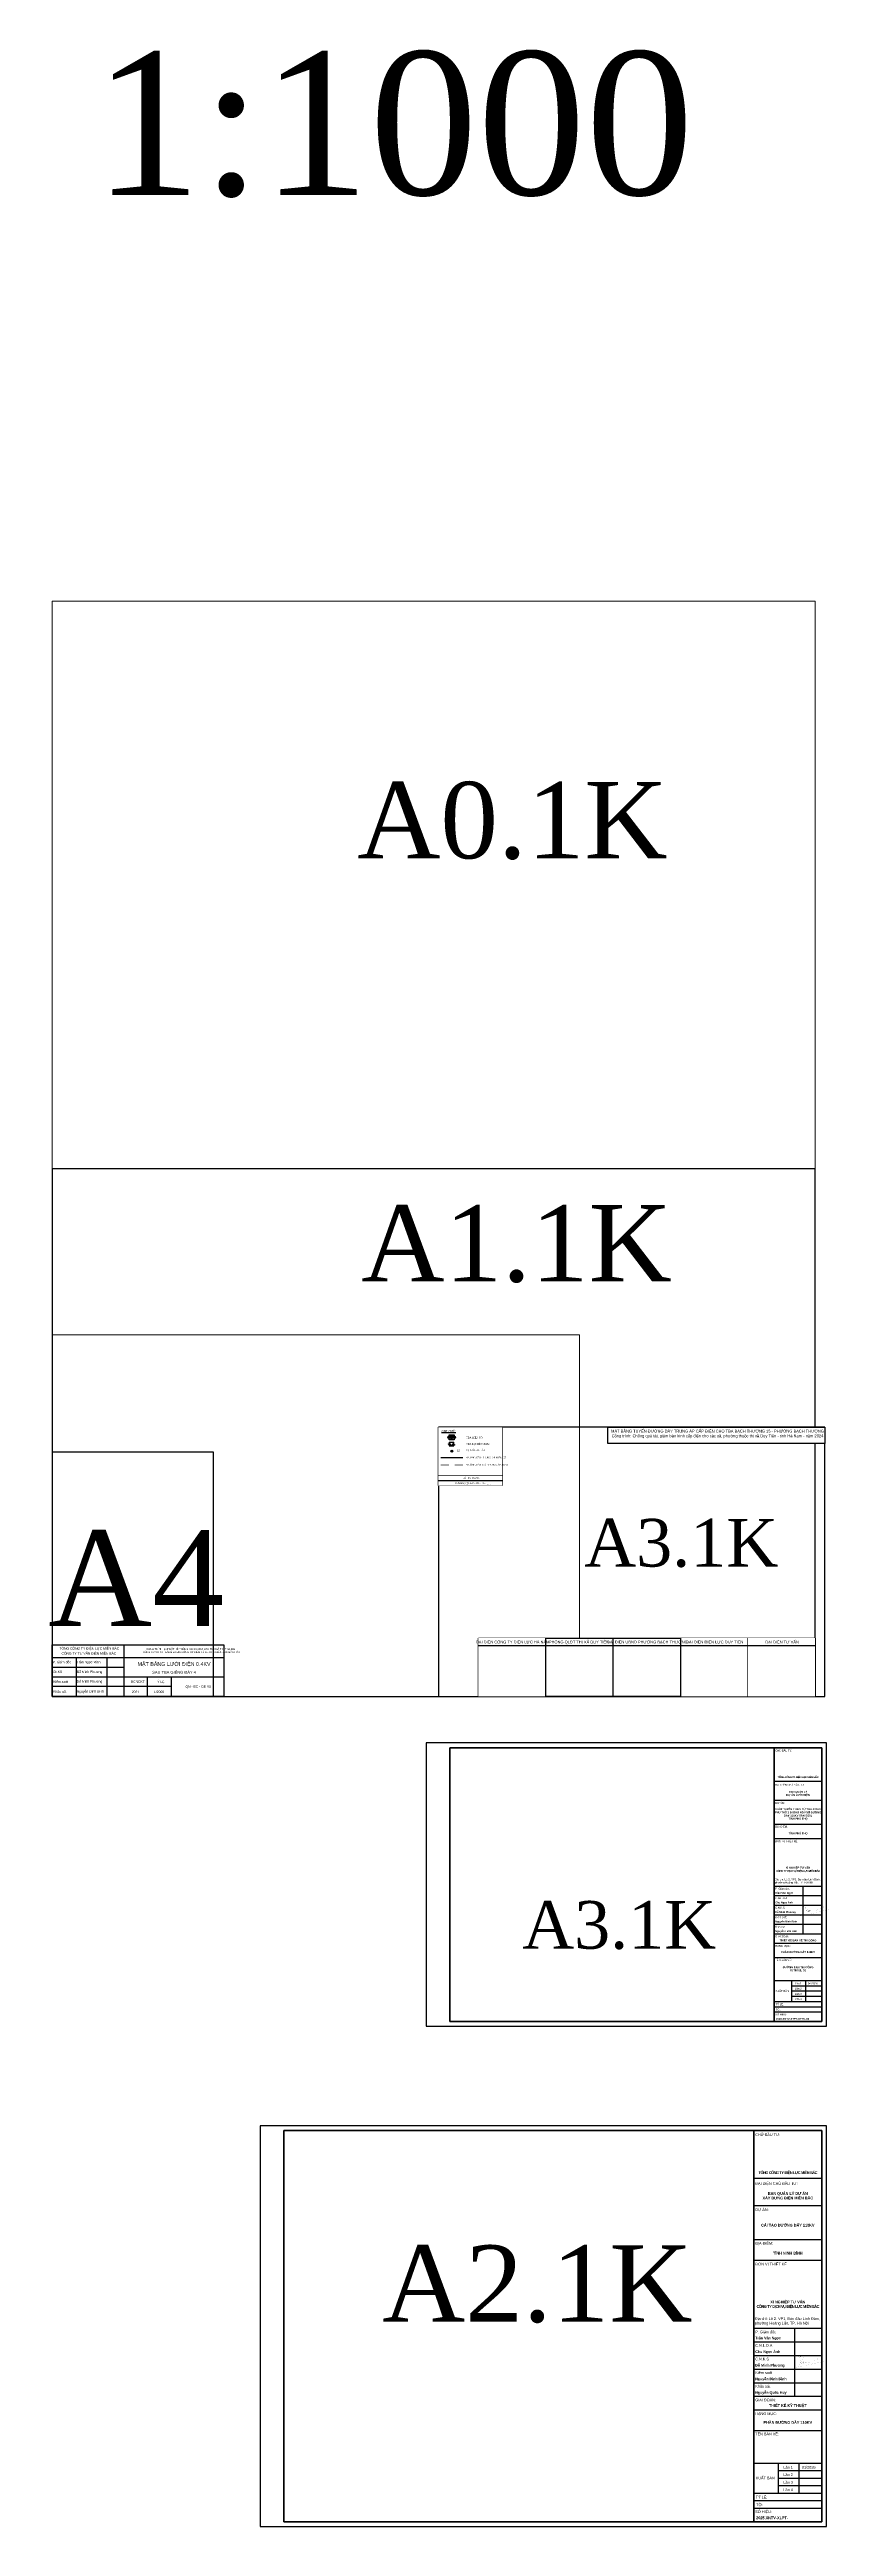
# Model space of a CAD drawing. Header units: feet. Extents: x 74374 to 92081, y 43964 to 65389.
# Drawn here: x 89325 to 90142, y 57465 to 60061 of the extents above; entities that cross this region are included whole.
import ezdxf
from ezdxf.enums import TextEntityAlignment as Align

# ---------------------------------------------------------------- set-up
doc = ezdxf.new("R2010")
doc.units = ezdxf.units.FT
doc.header["$MEASUREMENT"] = 0
doc.set_wipeout_variables(frame=1)
for name, color, linetype in [('12-khung ten', 12, 'Continuous'), ('29', 7, 'Continuous'), ('7-Text khung ten', 7, 'Continuous'), ('Border', 6, 'Continuous'), ('GHI CHÚ', 6, 'Continuous'), ('HoKhoan', 20, 'Continuous'), ('Khung', 7, 'Continuous'), ('KHUNG-TEN', 7, 'Continuous'), ('Khung_in', 7, 'Continuous'), ('PDM', 5, 'Continuous'), ('TBA', 5, 'Continuous'), ('TenTBA', 7, 'Continuous')]:
    doc.layers.add(name, color=color, linetype=linetype)
doc.layers.add('B-Ghi chu', color=7, linetype='Continuous', lineweight=0)
doc.styles.add('Arial', font='arial.ttf')
doc.styles.add('Arial-Bold', font='arialbd.ttf')
doc.styles.add('ARIALH', font='VnArialH.TTF')
doc.styles.add('GPLAN', font='Cambria.ttf')
doc.styles.add('PEC_ARIAL', font='arial.ttf', dxfattribs={"width": 0.8})
doc.styles.add('PEC_TIMENEW', font='times.ttf')
doc.styles.add('q', font='vntimeh.shx', dxfattribs={"width": 0.8})
doc.styles.add('QHBI', font='vntimeh.shx', dxfattribs={"width": 0.7})
doc.styles.add('Style-Arial', font='arial.ttf')

# ---------------------------------------------------------------- blocks, each defined once
blk = doc.blocks.new('TBA XDM')
at = {"layer": 'GHI CHÚ', "color": 1}
blk.add_lwpolyline([(-6, 5), (6, 5), (6, -4), (-6, -4)], close=True, dxfattribs=at)
at = {"layer": 'GHI CHÚ', "color": 1, "flags": 128}
blk.add_lwpolyline([(-6, -4), (0, 5), (6, -4)], dxfattribs=at)
at = {"color": 1, "linetype": 'ByBlock'}
blk.add_wipeout([(-6, -4), (6, -4), (0, 5)], dxfattribs=at)
at = {"layer": 'TenTBA'}
h = blk.add_hatch(color=1, dxfattribs=at)
h.paths.add_polyline_path([(-6, -1, 0.4142136), (-5, 0, 0.4142136), (-6, 1)])
h.paths.add_polyline_path([(-6, 1, 0.4142136), (-7, 0, 0.4142136), (-6, -1)])
h = blk.add_hatch(color=1, dxfattribs=at)
h.paths.add_polyline_path([(6, -1, 0.4142136), (7, 0, 0.4142136), (6, 1)])
h.paths.add_polyline_path([(6, 1, 0.4142136), (5, 0, 0.4142136), (6, -1)])
blk = doc.blocks.new('TBA HIEN CO 1')
at = {"layer": '29'}
h = blk.add_hatch(color=1, dxfattribs=at)
h.paths.add_polyline_path([(36, 1, 1), (15, 1, 1)])
h.paths.add_polyline_path([(-36, 1, 1), (-15, 1, 1)])
blk.add_hatch(color=1, dxfattribs=at).paths.add_polyline_path([(-26, -22), (25, -22), (0, 25)])
at = {"layer": '29', "color": 1}
for q in [(-26, -22), (25, -22)]:
    blk.add_line((0, 25), q, dxfattribs=at)
for points in [[(-26, 12), (-26, 25), (25, 25), (25, 12)], [(25, -9), (25, -22), (-26, -22), (-26, -9)]]:
    blk.add_lwpolyline(points, dxfattribs=at)
for centre in [(-26, 1), (25, 1)]:
    blk.add_circle(centre, 10.5, dxfattribs=at)
blk = doc.blocks.new('STT')
at = {"color": 6}
blk.add_wipeout([(511305.2, 2347111.4), (511305.1, 2347109.7), (511304.7, 2347108.1), (511304.2, 2347106.5), (511303.5, 2347105), (511302.6, 2347103.6), (511301.6, 2347102.3), (511300.4, 2347101.2), (511299, 2347100.2), (511297.6, 2347099.4), (511296, 2347098.8), (511294.4, 2347098.4), (511292.8, 2347098.2), (511291.1, 2347098.2), (511289.5, 2347098.4), (511287.9, 2347098.8), (511286.3, 2347099.4), (511284.9, 2347100.2), (511283.5, 2347101.2), (511282.3, 2347102.3), (511281.3, 2347103.6), (511280.4, 2347105), (511279.7, 2347106.5), (511279.2, 2347108.1), (511278.9, 2347109.7), (511278.8, 2347111.4), (511278.9, 2347113), (511279.2, 2347114.7), (511279.7, 2347116.2), (511280.4, 2347117.7), (511281.3, 2347119.1), (511282.3, 2347120.4), (511283.5, 2347121.5), (511284.9, 2347122.5), (511286.3, 2347123.3), (511287.9, 2347123.9), (511289.5, 2347124.3), (511291.1, 2347124.5), (511292.8, 2347124.5), (511294.4, 2347124.3), (511296, 2347123.9), (511297.6, 2347123.3), (511299, 2347122.5), (511300.4, 2347121.5), (511301.6, 2347120.4), (511302.6, 2347119.1), (511303.5, 2347117.7), (511304.2, 2347116.2), (511304.7, 2347114.7), (511305.1, 2347113)], dxfattribs=at).dxf.layer = 'B-Ghi chu'
blk = doc.blocks.new('A$C18572a37')
at = {"layer": 'TBA'}
for p, q in [((-1.4, -2.1), (0, 0)), ((-1.4, -2.1), (0, 0)), ((0, 0), (1.4, -2.1))]:
    blk.add_line(p, q, dxfattribs=at)
blk.add_lwpolyline([(-1.4, -2.1), (1.4, -2.1), (1.4, 0), (-1.4, 0)], close=True, dxfattribs=at)
for centre in [(-1.6, -0.7), (1.6, -1.1)]:
    blk.add_circle(centre, 0.193, dxfattribs=at)
blk = doc.blocks.new('A$C2718f49c')
at = {"layer": 'PDM', "color": 0, "const_width": 3.24}
for points in [[(-380, -218), (-251, -192), (-123, -166), (5, -140), (133, -114), (261, -87), (390, -61), (550, -27), (646, -6), (773, 21), (901, 49), (1029, 77), (1157, 105), (1284, 134), (1412, 162), (1540, 191), (1667, 220), (1795, 248)], [(-94, 518), (-93, 518), (-83, 525), (-69, 531), (-54, 536), (-43, 539), (-25, 544), (-11, 547), (2, 550), (14, 552), (26, 554), (38, 556), (49, 557), (67, 558), (73, 558), (84, 559), (97, 559), (109, 559), (121, 558), (134, 558), (147, 557), (159, 556), (172, 555), (185, 554), (199, 552), (212, 551), (228, 549), (238, 548), (251, 546), (264, 543), (277, 540), (289, 536), (300, 531), (312, 522), (319, 515), (327, 504), (333, 493), (337, 479), (338, 468), (337, 455), (334, 442), (331, 433), (324, 419), (317, 408), (310, 397), (302, 388), (293, 378), (286, 372), (274, 361), (264, 353), (254, 346), (243, 339), (233, 332), (222, 325), (211, 318), (200, 312), (188, 305), (178, 299), (167, 292), (156, 285), (145, 279), (134, 273), (123, 267), (112, 261), (101, 255), (89, 250), (78, 245), (66, 240), (54, 236)], [(21, 514), (0, 0)], [(105, 478), (86, 33)], [(91, 157), (94, 165), (96, 173), (98, 178), (100, 182), (102, 188), (104, 193), (107, 198), (109, 203), (110, 205), (112, 207), (113, 208), (114, 210), (115, 211), (116, 211), (117, 211), (118, 211), (118, 211), (119, 210), (120, 208), (120, 206), (121, 204), (121, 202), (121, 200), (122, 197), (122, 191), (122, 184), (123, 172), (123, 156), (124, 141), (124, 127), (125, 113), (125, 107), (125, 100), (125, 94), (125, 88), (126, 83), (126, 77), (126, 72), (126, 68), (127, 63), (127, 59), (127, 56), (128, 53), (128, 50), (128, 48), (129, 47), (129, 46), (129, 45), (130, 46), (130, 47), (131, 48), (131, 50), (132, 53), (132, 56), (133, 60), (134, 64), (134, 69), (135, 74), (135, 79), (136, 84), (137, 90), (138, 102), (139, 114)], [(154, 177), (156, 182), (158, 187), (159, 190), (160, 192), (161, 194), (162, 196), (163, 197), (164, 198), (164, 198), (165, 199), (165, 199), (166, 198), (166, 198), (167, 197), (167, 195), (167, 194), (167, 192), (167, 190), (168, 188), (168, 185), (168, 182), (168, 180), (168, 174), (167, 168), (167, 155), (167, 148), (167, 142), (167, 140), (167, 137), (167, 134), (167, 132), (167, 127), (167, 123), (168, 115), (168, 111), (167, 106), (167, 104), (167, 101), (167, 98), (166, 96), (166, 90), (165, 84), (165, 82), (165, 79), (165, 77), (165, 75), (166, 73), (166, 73), (167, 72), (167, 72), (168, 71), (169, 71), (170, 71), (170, 71), (171, 72), (173, 73), (176, 74), (178, 75), (180, 77), (182, 79), (183, 81), (185, 82), (186, 84), (187, 86), (191, 94), (192, 98), (196, 107), (199, 115), (202, 123), (204, 132), (207, 141), (209, 150), (210, 159), (212, 167), (214, 176), (216, 194)], [(216, 194), (216, 189), (216, 185), (215, 180), (215, 175), (215, 170), (214, 166), (214, 161), (214, 156), (214, 152), (214, 147), (214, 143), (214, 138), (214, 134), (214, 129), (215, 125), (215, 121), (215, 117), (216, 112), (216, 108), (217, 103), (217, 98), (218, 92), (218, 87), (220, 83), (222, 80), (227, 80), (231, 82), (235, 87), (237, 90), (239, 95), (241, 99), (242, 103), (244, 107), (246, 111), (248, 116), (249, 120), (251, 124), (252, 129), (254, 133), (255, 137), (257, 142), (258, 146), (260, 151), (261, 155), (263, 160), (264, 164), (265, 168)], [(270, 202), (270, 186), (270, 178), (270, 170), (270, 162), (270, 153), (270, 148), (271, 141), (271, 135), (271, 131), (271, 127), (272, 124), (272, 120), (272, 116), (272, 111), (272, 107), (272, 99), (272, 96), (272, 94), (272, 91), (272, 89), (272, 88), (272, 87), (272, 86), (273, 85), (273, 85), (273, 84), (274, 84), (274, 83), (275, 83), (275, 83), (276, 84), (277, 84), (277, 84), (278, 85), (280, 86), (282, 88), (284, 91), (285, 92), (286, 93), (287, 95), (288, 97), (289, 98), (290, 102), (292, 106), (295, 112), (298, 119), (301, 126), (304, 133), (307, 140), (310, 148), (312, 156), (314, 163), (316, 171), (317, 178), (319, 186), (321, 201)], [(321, 201), (321, 184), (321, 168), (321, 154), (320, 137), (320, 129), (320, 121), (321, 112), (321, 104), (322, 98), (323, 94), (323, 90), (324, 88), (324, 87), (325, 86), (326, 85), (326, 85), (327, 85), (328, 85), (328, 85), (329, 86), (330, 87), (332, 89), (334, 92), (336, 96), (338, 100), (340, 105), (342, 110), (344, 116), (346, 122), (351, 133), (355, 147), (357, 151), (359, 156), (360, 161), (362, 166), (365, 175), (368, 183), (371, 190), (373, 198), (376, 204), (378, 211), (382, 223)], [(378, 210), (377, 203), (376, 196), (375, 188), (374, 181), (373, 175), (372, 168), (371, 161), (370, 153), (369, 147), (369, 141), (368, 134), (368, 126), (368, 122), (370, 111), (372, 104), (374, 98), (376, 96), (379, 95), (382, 97), (385, 101), (388, 106), (391, 113), (394, 121), (398, 129), (401, 139), (404, 149), (407, 158), (410, 168), (413, 178), (416, 189), (417, 195), (420, 202), (422, 208), (423, 215), (425, 221)], [(425, 221), (424, 199), (422, 178), (421, 158), (420, 141), (420, 133), (420, 126), (420, 120), (420, 115), (421, 111), (422, 108), (423, 106), (424, 106), (426, 107), (428, 109), (430, 112), (432, 117), (434, 122), (437, 128), (440, 135), (443, 143), (449, 160), (456, 180), (470, 222)], [(470, 222), (467, 197), (465, 185), (464, 173), (462, 162), (461, 152), (460, 142), (460, 134), (460, 127), (460, 120), (460, 118), (461, 116), (461, 114), (462, 112), (463, 111), (464, 111), (465, 111), (466, 111), (467, 112), (469, 113), (470, 114), (472, 117), (476, 123), (480, 129), (488, 143), (494, 156), (499, 169), (504, 182), (508, 195), (515, 221)], [(515, 221), (514, 207), (512, 194), (511, 181), (511, 169), (510, 164), (510, 159), (510, 155), (510, 152), (511, 149), (511, 147), (511, 145), (512, 144), (513, 144), (514, 145), (515, 147), (517, 150), (518, 153), (520, 156), (521, 161), (523, 165), (527, 176), (531, 188), (536, 201), (540, 214)], [(545, 288), (540, 201), (558, 161), (602, 136), (625, 136), (666, 147), (705, 161), (744, 175), (783, 189), (822, 204), (860, 219), (898, 234), (936, 249), (974, 265), (1011, 280), (1048, 296), (1086, 312), (1122, 328), (1159, 344), (1196, 360), (1232, 376), (1269, 393), (1305, 409), (1341, 426), (1377, 442), (1414, 459), (1450, 475), (1486, 492), (1522, 509)]]:
    blk.add_lwpolyline(points, dxfattribs=at)

msp = doc.modelspace()

# ---------------------------------------------------------------- linework, layer by layer
for p, q in [((90085.1438, 58246.29405), (90135.1438, 58246.29405)), ((90085.1438, 58226.29405), (90135.1438, 58226.29405)), ((90085.1438, 58201.29405), (90135.1438, 58201.29405)), ((90085.1438, 58186.29405), (90135.1438, 58186.29405)), ((90115.1438, 58136.29405), (90115.1438, 58086.29405)), ((90085.1438, 58076.29405), (90135.1438, 58076.29405)), ((90085.1438, 58061.29405), (90135.1438, 58061.29405)), ((90085.1438, 58037.29405), (90135.1438, 58037.29405)), ((90103.1438, 58031.79405), (90135.1438, 58031.79405)), ((90103.1438, 58026.29405), (90135.1438, 58026.29405)), ((90085.1438, 58015.29405), (90135.1438, 58015.29405)), ((90085.1438, 58009.79405), (90135.1438, 58009.79405)), ((90085.1438, 58004.29405), (90135.1438, 58004.29405)), ((90103.1438, 58020.79405), (90135.1438, 58020.79405)), ((90063.71522, 57830.04382), (90135.1438, 57830.04382)), ((90063.71522, 57801.47239), (90135.1438, 57801.47239)), ((90063.71522, 57765.7581), (90135.1438, 57765.7581)), ((90063.71522, 57744.32953), (90135.1438, 57744.32953)), ((90106.57237, 57672.90096), (90106.57237, 57601.47239)), ((90063.71522, 57587.18667), (90135.1438, 57587.18667)), ((90063.71522, 57565.7581), (90135.1438, 57565.7581)), ((90063.71522, 57531.47239), (90135.1438, 57531.47239)), ((90089.42951, 57523.61525), (90135.1438, 57523.61525)), ((90089.42951, 57515.7581), (90135.1438, 57515.7581)), ((90089.42951, 57507.90096), (90135.1438, 57507.90096)), ((90063.71522, 57500.04382), (90135.1438, 57500.04382)), ((90063.71522, 57492.18667), (90135.1438, 57492.18667)), ((90063.71522, 57484.32953), (90135.1438, 57484.32953))]:
    msp.add_line(p, q)
for points in [[(90103.1438, 58037.29405), (90103.1438, 58015.29405)], [(90118.1438, 58037.29405), (90118.1438, 58015.29405)], [(90089.42951, 57531.47239), (90089.42951, 57500.04382)], [(90110.85808, 57531.47239), (90110.85808, 57500.04382)]]:
    msp.add_lwpolyline(points)
at = {"layer": '12-khung ten', "color": 7}
for points in [[(89745.1438, 57994.29405), (90135.1438, 57994.29405), (90135.1438, 58281.29405), (89745.1438, 58281.29405)], [(90085.1438, 58281.29405), (90135.1438, 58281.29405), (90135.1438, 57994.29405), (90085.1438, 57994.29405)], [(90135.1438, 57880.04382), (89571.1438, 57880.04382), (89571.1438, 57470.04382), (90135.1438, 57470.04382)], [(90063.71522, 57880.04382), (90135.1438, 57880.04382), (90135.1438, 57470.04382), (90063.71522, 57470.04382)]]:
    msp.add_lwpolyline(points, close=True, dxfattribs=at)
at = {"layer": 'Border', "color": 2, "lineweight": 0}
msp.add_lwpolyline([(89328.08368, 58335.12413), (90128.08368, 58335.12413), (90128.08368, 59483.12413), (89328.08368, 59483.12413)], close=True, dxfattribs=at)
at = {"layer": 'Border', "lineweight": 0}
msp.add_lwpolyline([(89328.08368, 58335.12413), (89881.08368, 58335.12413), (89881.08368, 58714.12413), (89328.08368, 58714.12413)], close=True, dxfattribs=at)
at = {"layer": 'DEFPOINTS', "color": 4}
for points in [[(89720.1438, 57989.29405), (90140.1438, 57989.29405), (90140.1438, 58286.29405), (89720.1438, 58286.29405)], [(89546.1438, 57885.04382), (89546.1438, 57465.04382), (90140.1438, 57465.04382), (90140.1438, 57885.04382)]]:
    msp.add_lwpolyline(points, close=True, dxfattribs=at)
at = {"layer": 'DEFPOINTS'}
for points in [[(89745.1438, 58281.29405), (90085.1438, 58281.29405), (90085.1438, 57994.29405), (89745.1438, 57994.29405)], [(89571.1438, 57880.04382), (90063.71522, 57880.04382), (90063.71522, 57470.04382), (89571.1438, 57470.04382)]]:
    msp.add_lwpolyline(points, close=True, dxfattribs=at)
at = {"layer": 'Khung', "color": 3}
msp.add_lwpolyline([(89328.08368, 58335.12413), (90128.08368, 58335.12413), (90128.08368, 58888.12413), (89328.08368, 58888.12413)], close=True, dxfattribs=at)
at = {"layer": 'Khung', "color": 4}
msp.add_lwpolyline([(90138.08368, 58617.12413), (89733.08368, 58617.12413), (89733.08368, 58335.12413), (90138.08368, 58335.12413)], close=True, dxfattribs=at)
at = {"layer": 'Khung', "color": 1}
msp.add_lwpolyline([(89328.08368, 58335.12413), (89497.08368, 58335.12413), (89497.08368, 58591.12413), (89328.08368, 58591.12413)], close=True, dxfattribs=at)
at = {"layer": 'Khung'}
msp.add_lwpolyline([(89328.08368, 58389.12413), (89508.08368, 58389.12413), (89508.08368, 58335.12413), (89328.08368, 58335.12413)], close=True, dxfattribs=at)
at = {"layer": 'Khung', "ltscale": 30}
for points in [[(89403.08368, 58389.12413), (89403.08368, 58335.12413)], [(89328.08368, 58375.77636), (89353.08368, 58375.77636), (89403.08368, 58375.77636), (89508.08368, 58375.77636)], [(89328.08368, 58365.65136), (89352.83745, 58365.65136), (89402.83745, 58365.65136)], [(89353.08368, 58375.77636), (89353.08368, 58335.12413)], [(89385.58368, 58334.87413), (89385.58368, 58375.77636)], [(89328.08368, 58355.52636), (89353.08368, 58355.52636), (89508.08368, 58355.52636)], [(89453.08368, 58345.40136), (89328.08368, 58345.40136)], [(89428.08368, 58335.12413), (89428.08368, 58355.52636)], [(89453.08368, 58335.12413), (89453.08368, 58355.52636)]]:
    msp.add_lwpolyline(points, dxfattribs=at)
at = {"layer": 'KHUNG-TEN', "color": 7}
for p, q in [((90085.1438, 58136.29405), (90135.1438, 58136.29405)), ((90085.1438, 58126.29405), (90135.1438, 58126.29405)), ((90085.1438, 58116.29405), (90135.1438, 58116.29405)), ((90085.1438, 58106.29405), (90135.1438, 58106.29405)), ((90085.1438, 58096.29405), (90135.1438, 58096.29405)), ((90085.1438, 58086.29405), (90135.1438, 58086.29405)), ((90063.71522, 57672.90096), (90135.1438, 57672.90096)), ((90063.71522, 57658.61525), (90135.1438, 57658.61525)), ((90063.71522, 57644.32953), (90135.1438, 57644.32953)), ((90063.71522, 57630.04382), (90135.1438, 57630.04382)), ((90063.71522, 57615.7581), (90135.1438, 57615.7581)), ((90063.71522, 57601.47239), (90135.1438, 57601.47239))]:
    msp.add_line(p, q, dxfattribs=at)
at = {"layer": 'Khung_in'}
msp.add_lwpolyline([(89733.08368, 58566.74844), (89799.96455, 58566.74844), (89799.96455, 58556.08688), (89733.08368, 58556.08688)], close=True, dxfattribs=at)
at = {"layer": 'Khung_in', "linetype": 'Continuous'}
msp.add_lwpolyline([(89774.96455, 58396.17644), (89845.58837, 58396.17644), (89845.58837, 58335.12413), (89774.96455, 58335.12413)], close=True, dxfattribs=at)

# ---------------------------------------------------------------- block references
at = {"layer": 'HoKhoan'}
for p, xscale, yscale, zscale in [((90117.40478, 58108.01988), 0.01373399533472023, 0.01373399533472023, 0.01373399533472023), ((90111.35407, 57634.65075), 0.01525999481635581, 0.01525999481635581, 0.01525999481635581)]:
    msp.add_blockref('A$C2718f49c', p, dxfattribs=dict(at, xscale=xscale, yscale=yscale, zscale=zscale))

# ---------------------------------------------------------------- texts
at = {"layer": '7-Text khung ten'}
for s, height, style, p in [('CHỦ ĐẦU TƯ:', 2, 'Style-Arial', (90086.23335, 58277.26547)), ('ĐẠI DIỆN CHỦ ĐẦU TƯ:', 2, 'Style-Arial', (90086.23335, 58241.39226)), ('DỰ ÁN:', 2, 'Style-Arial', (90086.23335, 58222.26547)), ('ĐỊA ĐIỂM:', 2, 'Style-Arial', (90086.23335, 58197.51949)), ('ĐƠN VỊ THIẾT KẾ', 2, 'Style-Arial', (90086.23335, 58182.26547)), ('Trần Văn Ngọc', 1.9, 'Arial-Bold', (90086.23335, 58128.12522)), ('P. Giám đốc', 2, 'Style-Arial', (90086.23335, 58132.51949)), ('Đỗ Minh Phương', 1.9, 'Arial-Bold', (90086.23335, 58108.12522)), ('Chu Ngọc Ánh', 1.9, 'Arial-Bold', (90086.23335, 58118.12522)), ('C.N.L.D.A', 2, 'Style-Arial', (90086.23335, 58122.62522)), ('C.N.K.S', 2, 'Style-Arial', (90086.23335, 58112.62522)), ('Kiểm soát', 2, 'Style-Arial', (90086.23335, 58102.62522)), ('GIAI ĐOẠN:', 2, 'Style-Arial', (90086.23335, 58082.62522)), ('Nguyễn Đình Bình', 1.9, 'Arial-Bold', (90086.23335, 58098.12522)), ('Nguyễn Tuấn Anh', 1.9, 'Arial-Bold', (90086.23335, 58088.12522)), ('Khảo sát', 2, 'Style-Arial', (90086.23335, 58092.62522)), ('TÊN BẢN VẼ:', 2, 'Style-Arial', (90086.23335, 58057.62522)), ('HẠNG MỤC:', 2, 'Style-Arial', (90086.23335, 58072.51949)), ('XUẤT BẢN', 2, 'Style-Arial', (90086.57671, 58025.35177)), ('Lần 1', 2, 'Style-Arial', (90106.87483, 58033.22979)), ('Lần 2', 2, 'Style-Arial', (90106.87483, 58027.83304)), ('04/2026', 2, 'Style-Arial', (90120.4251, 58033.22979)), ('SỐ HIỆU:', 2, 'Style-Arial', (90086.23335, 58000.62522)), ('TỶ LỆ:', 2, 'Style-Arial', (90086.64619, 58011.29653)), ('TỜ:', 2, 'Style-Arial', (90086.96854, 58005.68657)), ('Lần 3', 2, 'Style-Arial', (90106.87483, 58022.2125)), ('Lần 4', 2, 'Style-Arial', (90106.87483, 58016.7125)), ('2026.XNTV-XTPT-DTTC.01', 2, 'Arial-Bold', (90086.89474, 57996.12522)), ('CHỦ ĐẦU TƯ:', 2.8571429, 'Style-Arial', (90065.27173, 57874.28871)), ('ĐẠI DIỆN CHỦ ĐẦU TƯ:', 2.8571429, 'Style-Arial', (90065.27173, 57823.04127)), ('DỰ ÁN:', 2.857143, 'Style-Arial', (90065.27173, 57795.71728)), ('ĐỊA ĐIỂM:', 2.857143, 'Style-Arial', (90065.27173, 57760.36588)), ('ĐƠN VỊ THIẾT KẾ', 2.8571429, 'Style-Arial', (90065.27173, 57738.57442)), ('Trần Văn Ngọc', 2.7142857, 'Arial-Bold', (90065.27173, 57661.23121)), ('P. Giám đốc', 2.8571429, 'Style-Arial', (90065.27173, 57667.50874)), ('Đỗ Minh Phương', 2.7142857, 'Arial-Bold', (90065.27173, 57632.65978)), ('Chu Ngọc Ánh', 2.7142857, 'Arial-Bold', (90065.27173, 57646.94549)), ('C.N.L.D.A', 2.857143, 'Style-Arial', (90065.27173, 57653.37406)), ('C.N.K.S', 2.857143, 'Style-Arial', (90065.27173, 57639.08835)), ('Nguyễn Đình Bình', 2.7142857, 'Arial-Bold', (90065.27173, 57618.37406)), ('Kiểm soát', 2.857143, 'Style-Arial', (90065.27173, 57624.80264)), ('Khảo sát', 2.857143, 'Style-Arial', (90065.27173, 57610.51692)), ('GIAI ĐOẠN:', 2.857143, 'Style-Arial', (90065.27173, 57596.23121)), ('Nguyễn Quốc Huy', 2.7142857, 'Arial-Bold', (90065.27173, 57604.08835)), ('HẠNG MỤC:', 2.857143, 'Style-Arial', (90065.27173, 57581.79445)), ('TÊN BẢN VẼ:', 2.8571429, 'Style-Arial', (90065.27173, 57560.51692)), ('XUẤT BẢN', 2.857143, 'Style-Arial', (90065.76225, 57514.41199)), ('Lần 1', 2.857143, 'Style-Arial', (90094.75956, 57525.6663)), ('Lần 2', 2.857143, 'Style-Arial', (90094.75956, 57517.95667)), ('Lần 3', 2.857143, 'Style-Arial', (90094.75956, 57509.92732)), ('01/2026', 2.857143, 'Style-Arial', (90114.11708, 57525.6663)), ('SỐ HIỆU:', 2.857143, 'Style-Arial', (90065.27173, 57479.08835)), ('TỶ LỆ:', 2.857143, 'Style-Arial', (90065.86151, 57494.33307)), ('TỜ:', 2.857143, 'Style-Arial', (90066.322, 57486.31885)), ('Lần 4', 2.857143, 'Style-Arial', (90094.75956, 57502.07018)), ('2025.XNTV-XLPT-', 2.8571429, 'Arial-Bold', (90066.21657, 57472.65978))]:
    msp.add_text(s, height=height, dxfattribs=dict(at, style=style)).set_placement(p)
for s, insert, char_height, width, attachment_point, style in [('{\\fArial|b1|i0|c163|p34;\\T0.85;TỔNG CÔNG TY ĐIỆN LỰC MIỀN BẮC}', (90110.1438, 58250.16981), 2, 50, 5, 'Arial-Bold'), ('BAN QUẢN LÝ \\PDỰ ÁN LƯỚI ĐIỆN', (90110.1438, 58233.15761), 2, 50, 5, 'Arial-Bold'), ('XUẤT TUYẾN 110KV TỪ TBA 220KV PHÚ THỌ 2 ĐI ĐẤU NỐI VỚI ĐƯỜNG DÂY 110KV TÂN SƠN, \\PTỈNH PHÚ THỌ', (90110.1438, 58211.58151), 2, 50, 5, 'Arial-Bold'), ('{\\fArial|b1|i0|c163|p34;TỈNH }PHÚ THỌ', (90110.1438, 58191.29327), 2, 50, 5, 'Arial-Bold'), ('{\\fArial|b1|i0|c163|p34;XÍ NGHIỆP TƯ VẤN\\P\\T0.85;CÔNG TY DỊCH VỤ ĐIỆN LỰC MIỀN BẮC}', (90110.1438, 58153.56873), 2, 50, 5, 'Arial-Bold'), ('Địa chỉ: Lô 2, VP1, Bán đảo Linh Đàm, phường Hoàng Liệt, TP. Hà Nội', (90085.97991, 58144.30081), 2, 50, 1, 'Style-Arial'), ('THIẾT KẾ BẢN VẼ THI CÔNG', (90110.1438, 58079.2831), 2, 50, 5, 'Arial-Bold'), ('{\\fArial|b1|i0|c163|p34;PHẦN }ĐƯỜNG DÂY 110KV', (90110.1438, 58067.08151), 2, 50, 5, 'Arial-Bold'), ('ĐƯỜNG TẠM THI CÔNG\\PVỊ TRÍ 01; 02', (90110.1438, 58049.29375), 2, 50, 5, 'Arial-Bold'), ('{\\fArial|b1|i0|c163|p34;\\T0.85;TỔNG CÔNG TY ĐIỆN LỰC MIỀN BẮC}', (90099.42951, 57835.58063), 2.8571429, 71.4285714, 5, 'Arial-Bold'), ('BAN QUẢN LÝ DỰ ÁN \\PXÂY DỰNG ĐIỆN MIỀN BẮC', (90099.42951, 57811.27748), 2.8571429, 71.4285714, 5, 'Arial-Bold'), ('CẢI TẠO ĐƯỜNG DÂY 110KV ', (90099.42951, 57780.45448), 2.8571429, 71.4285714, 5, 'Arial-Bold'), ('{\\fArial|b1|i0|c163|p34;TỈNH }NINH BÌNH', (90099.42951, 57751.47128), 2.8571429, 71.4285714, 5, 'Arial-Bold'), ('{\\fArial|b1|i0|c163|p34;XÍ NGHIỆP TƯ VẤN\\P\\T0.85;CÔNG TY DỊCH VỤ ĐIỆN LỰC MIỀN BẮC}', (90099.42951, 57697.57908), 2.8571429, 71.4285714, 5, 'Arial-Bold'), ('Địa chỉ: Lô 2, VP1, Bán đảo Linh Đàm, phường Hoàng Liệt, TP. Hà Nội', (90064.90967, 57684.3392), 2.8571429, 71.4285714, 1, 'Style-Arial'), ('THIẾT KẾ KỸ THUẬT', (90099.42951, 57591.45675), 2.8571429, 71.4285714, 5, 'Arial-Bold'), ('{\\fArial|b1|i0|c163|p34;PHẦN }ĐƯỜNG DÂY 110KV', (90099.42951, 57574.02591), 2.8571429, 71.4285714, 5, 'Arial-Bold')]:
    msp.add_mtext(s, dxfattribs=dict(at, insert=insert, char_height=char_height, width=width, attachment_point=attachment_point, style=style))
at = {"layer": 'Khung', "style": 'PEC_TIMENEW'}
msp.add_text('1:1000', height=150, dxfattribs=at).set_placement((89685.99548, 59908.88716), align=Align.CENTER)
at = {"layer": 'Khung', "color": 2, "style": 'PEC_TIMENEW'}
msp.add_text('A0.1K', height=80, dxfattribs=at).set_placement((89810.66764, 59253.49927), align=Align.MIDDLE_CENTER)
at = {"layer": 'Khung', "color": 3, "style": 'PEC_TIMENEW'}
msp.add_text('A1.1K', height=80, dxfattribs=at).set_placement((89814.9605, 58809.99588), align=Align.MIDDLE_CENTER)
at = {"layer": 'Khung', "color": 4, "style": 'PEC_TIMENEW'}
for p in [(89987.66016, 58496.17994), (89922.61395, 58095.64525)]:
    msp.add_text('A3.1K', height=50, dxfattribs=at).set_placement(p, align=Align.MIDDLE_CENTER)
at = {"layer": 'Khung', "color": 1, "style": 'PEC_TIMENEW'}
msp.add_text('A4', height=100, dxfattribs=at).set_placement((89416.10715, 58458.85752), align=Align.MIDDLE_CENTER)
at = {"layer": 'Khung', "style": 'PEC_ARIAL', "width": 0.8}
for s, p in [('P. Giám đốc', (89328.63809, 58369.84237)), ('Đỗ Minh Phương', (89353.88809, 58359.59237)), ('Trần Ngọc Minh', (89353.88809, 58369.84237)), ('CNKS', (89328.88432, 58359.54074)), ('Kiểm soát', (89329.13432, 58349.25103)), ('Khảo sát', (89329.13432, 58338.96596)), ('Đỗ Minh Phương', (89353.88809, 58349.59237)), ('Nguyễn Đình Bình', (89353.88809, 58339.09237)), ('BCNCKT', (89410.70855, 58349.26591)), ('2021', (89411.53132, 58338.54)), ('1/2000', (89434.83369, 58338.62413)), ('TỶ LỆ', (89436.21892, 58349.21355)), ('QN - BC - GĐ 04', (89467.87961, 58344.16638))]:
    msp.add_text(s, height=2.5, dxfattribs=at).set_placement(p)
for s, height, p in [('MẶT BẰNG LƯỚI ĐIỆN 0.4KV', 4, (89455.88914, 58367.02457)), ('SAU TBA GIẾNG ĐÁY 4', 3, (89455.88914, 58358.8457))]:
    msp.add_text(s, height=height, dxfattribs=at).set_placement(p, align=Align.CENTER)
at = {"layer": 'Khung', "style": 'PEC_TIMENEW'}
msp.add_text('A2.1K', height=80, dxfattribs=at).set_placement((89836.79201, 57719.72962), align=Align.MIDDLE_CENTER)
at = {"layer": 'Khung', "color": 6, "char_height": 2.5, "attachment_point": 2, "style": 'PEC_ARIAL'}
for s, insert, width in [('TỔNG CÔNG TY ĐIỆN LỰC MIỀN BẮC', (89367.01347, 58386.58369), 53.4240202), ('CÔNG TY TƯ VẤN ĐIỆN MIỀN BẮC', (89366.52958, 58381.34006), 55.9890544)]:
    msp.add_mtext(s, dxfattribs=dict(at, insert=insert, width=width))
at = {"layer": 'Khung', "linetype": 'Continuous', "insert": (89412.66547, 58385.64347), "char_height": 1.9, "width": 102.5105383, "attachment_point": 1, "style": 'PEC_ARIAL'}
msp.add_mtext('\\pi14.1288;CÔNG TRÌNH: LẮP ĐẶT HỆ THỐNG ĐO XA CHO CÁC TBA ĐÃ THAY 26.599 \\P\\pi10.37235;CÔNG TƠ CƠ KHÍ BẰNG 26.599 CÔNG TƠ ĐIỆN TỬ RF CHO ĐIỆN LỰC BÃI CHÁY{\\H1.91013x; }', dxfattribs=at)

# ---------------------------------------------------------------- next in the draw order: wipeouts: each hides what was drawn before it
at = {"color": 0}
msp.add_wipeout([(89910.56166, 58617.12413), (89910.56166, 58600.16222), (90138.08368, 58600.16222), (90138.08368, 58617.12413)], dxfattribs=at)
for points in [[(89733.08368, 58566.74844), (89733.08368, 58556.08688), (89799.96455, 58556.08688), (89799.96455, 58566.74844)], [(90057.45985, 58335.12413), (90057.45985, 58396.17644), (89986.83603, 58396.17644), (89986.83602, 58335.12413)]]:
    msp.add_wipeout(points).dxf.layer = 'Khung_in'
msp.add_wipeout([(89774.96455, 58396.17644), (89845.58837, 58396.17644), (89845.58837, 58335.12413), (89774.96455, 58335.12413)], dxfattribs=at).dxf.layer = 'Khung_in'

# ---------------------------------------------------------------- next in the draw order: linework, layer by layer
msp.add_lwpolyline([(89910.56166, 58617.12413), (90138.08368, 58617.12413), (90138.08368, 58600.16222), (89910.56166, 58600.16222)], close=True, dxfattribs=at)
at = {"layer": 'Khung_in'}
msp.add_line((89733.08368, 58561.41766), (89799.96455, 58561.41766), dxfattribs=at)
at = {"layer": 'Khung_in', "color": 7, "linetype": 'ByBlock'}
msp.add_lwpolyline([(89733.08368, 58617.12413), (89799.96455, 58617.12413), (89799.96455, 58566.74844), (89733.08368, 58566.74844)], close=True, dxfattribs=at)
at = {"layer": 'Khung_in', "linetype": 'Continuous'}
msp.add_lwpolyline([(89986.83603, 58396.17644), (90057.45985, 58396.17644), (90057.45985, 58335.12413), (89986.83603, 58335.12413)], close=True, dxfattribs=at)

# ---------------------------------------------------------------- next in the draw order: texts
at = {"insert": (90025.74093, 58614.62553), "char_height": 3, "width": 240.8785925, "attachment_point": 2, "style": 'Arial'}
msp.add_mtext('MẶT BẰNG TUYẾN ĐƯỜNG DÂY TRUNG ÁP CẤP ĐIỆN CHO TBA BẠCH THƯỢNG 15 - PHƯỜNG BẠCH THƯỢNG\\PCông trình: Chống quá tải, giảm bán kính cấp điện cho các xã, phường thuộc thị xã Duy Tiên - tỉnh Hà Nam - năm 2024', dxfattribs=at)
at = {"layer": 'Khung_in'}
for s, style, p in [('TVMB-CQT-HN-DT-TA-........', 'PEC_TIMENEW', (89749.66102, 58557.54233)), ('Số Hiệu Bản Vẽ:', 'GPLAN', (89758.92432, 58562.87311))]:
    msp.add_text(s, height=2, dxfattribs=dict(at, style=style)).set_placement(p)

# ---------------------------------------------------------------- next in the draw order: wipeouts: each hides what was drawn before it
msp.add_wipeout([(89845.58837, 58335.12413), (89845.58837, 58396.17644), (89916.2122, 58396.17644), (89916.2122, 58335.12413)]).dxf.layer = 'Khung_in'

# ---------------------------------------------------------------- next in the draw order: linework, layer by layer
at = {"layer": 'Khung_in', "color": 0}
msp.add_lwpolyline([(89774.96455, 58388.43715), (89845.58837, 58388.43715)], dxfattribs=at)
msp.add_lwpolyline([(89845.58837, 58396.17644), (89916.2122, 58396.17644), (89916.2122, 58335.12413), (89845.58837, 58335.12413)], close=True, dxfattribs=at)

# ---------------------------------------------------------------- next in the draw order: texts
at = {"layer": 'Khung_in', "color": 0, "style": 'PEC_ARIAL', "width": 0.8}
msp.add_text('ĐẠI DIỆN CÔNG TY ĐIỆN LỰC HÀ NAM', height=3, dxfattribs=at).set_placement((89810.93526, 58390.54485), align=Align.CENTER)

# ---------------------------------------------------------------- next in the draw order: wipeouts: each hides what was drawn before it
at = {"color": 0}
for points in [[(89733.08368, 58617.12413), (89799.96455, 58617.12413), (89799.96455, 58566.74844), (89733.08368, 58566.74844)], [(89986.83603, 58396.17644), (90057.45985, 58396.17644), (90057.45985, 58335.12413), (89986.83603, 58335.12413)]]:
    msp.add_wipeout(points, dxfattribs=at).dxf.layer = 'Khung_in'

# ---------------------------------------------------------------- next in the draw order: linework, layer by layer
at = {"layer": 'Khung_in', "color": 1, "ltscale": 50}
msp.add_line((89758.71384, 58585.27011), (89735.47511, 58585.27011), dxfattribs=at)
at = {"layer": 'Khung_in', "linetype": 'Continuous'}
msp.add_lwpolyline([(90057.45985, 58396.17644), (90128.08368, 58396.17644), (90128.08368, 58335.12413), (90057.45985, 58335.12413)], close=True, dxfattribs=at)
at = {"layer": 'Khung_in', "color": 0}
for radius in [1.10932, 0.74578]:
    msp.add_circle((89747.11183, 58592.13541), radius, dxfattribs=at)

# ---------------------------------------------------------------- next in the draw order: texts
at = {"layer": 'Khung_in', "color": 7, "style": 'QHBI'}
msp.add_text('%%uGhi Chó:', height=2.2186351, dxfattribs=at).set_placement((89743.92698, 58611.95966), align=Align.CENTER)
at = {"layer": 'Khung_in', "color": 7, "style": 'q', "width": 0.8}
for s, p in [('TBA hiÖn cã', (89762.25782, 58606.30751)), ('TBA dù kiÕn XDM', (89762.25782, 58599.60368)), ('vÞ trÝ gãc l¸i', (89761.9416, 58593.2652)), ('§\xadêng d©y trung ¸p hiÖn cã', (89761.9416, 58585.42819)), ('§\xadêng d©y C¸P trung ¸p xdm', (89761.9416, 58577.78539))]:
    msp.add_text(s, height=1.8488626, dxfattribs=at).set_placement(p, align=Align.MIDDLE_LEFT)

# ---------------------------------------------------------------- next in the draw order: wipeouts: each hides what was drawn before it
msp.add_wipeout([(89916.2122, 58396.17644), (89986.83602, 58396.17644), (89986.83602, 58335.12413), (89916.2122, 58335.12413)]).dxf.layer = 'Khung_in'

# ---------------------------------------------------------------- next in the draw order: linework, layer by layer
at = {"layer": 'Khung_in', "color": 0}
msp.add_lwpolyline([(89845.58837, 58388.43716), (89986.83602, 58388.43716)], dxfattribs=at)
msp.add_lwpolyline([(89916.2122, 58396.17644), (89986.83602, 58396.17644), (89986.83602, 58335.12413), (89916.2122, 58335.12413)], close=True, dxfattribs=at)

# ---------------------------------------------------------------- next in the draw order: block references
at = {"layer": 'Khung_in', "linetype": 'ByBlock', "xscale": 0.01305650823863803, "yscale": 0.01305650823863803, "zscale": 0.01305650823863803}
msp.add_blockref('TBA XDM', (89746.81723, 58597.50673), dxfattribs=at)

# ---------------------------------------------------------------- next in the draw order: texts
at = {"layer": 'Khung_in', "color": 0, "style": 'PEC_ARIAL', "width": 0.8}
for s, p in [('PHÒNG QLĐT THỊ XÃ DUY TIÊN', (89880.41191, 58390.56447)), ('ĐẠI DIỆN UBND PHƯỜNG BẠCH THƯỢNG', (89952.18292, 58390.54485))]:
    msp.add_text(s, height=3, dxfattribs=at).set_placement(p, align=Align.CENTER)

# ---------------------------------------------------------------- next in the draw order: wipeouts: each hides what was drawn before it
at = {"color": 0}
msp.add_wipeout([(90057.45985, 58396.17644), (90128.08368, 58396.17644), (90128.08368, 58335.12413), (90057.45985, 58335.12413)], dxfattribs=at).dxf.layer = 'Khung_in'

# ---------------------------------------------------------------- next in the draw order: hatches: boundary and pattern name
at = {"layer": 'Khung_in', "linetype": 'ByBlock'}
h = msp.add_hatch(color=7, dxfattribs=at)
edge = h.paths.add_edge_path()
edge.add_arc((89747.11183, 58592.13541), 1.10932, 0, 360)
edge = h.paths.add_edge_path(flags=16)
edge.add_arc((89747.11183, 58592.13541), 0.74578, 0, 360)

# ---------------------------------------------------------------- next in the draw order: linework, layer by layer
at = {"layer": 'Khung_in', "color": 0}
msp.add_lwpolyline([(89986.83603, 58388.4221), (90128.08367, 58388.4221)], dxfattribs=at)

# ---------------------------------------------------------------- next in the draw order: block references
at = {"layer": 'Khung_in', "xscale": 0.107381940472945, "yscale": 0.107381940472945, "zscale": 0.107381940472945, "rotation": 180}
msp.add_blockref('TBA HIEN CO 1', (89746.926, 58606.75177), dxfattribs=at)

# ---------------------------------------------------------------- next in the draw order: texts
at = {"layer": 'Khung_in', "color": 0, "style": 'PEC_ARIAL', "width": 0.8}
for s, p in [('ĐẠI DIỆN ĐIỆN LỰC DUY TIÊN', (90022.80674, 58390.54485)), ('ĐẠI DIỆN TƯ VẤN', (90093.43057, 58390.54485))]:
    msp.add_text(s, height=3, dxfattribs=at).set_placement(p, align=Align.CENTER)

# ---------------------------------------------------------------- next in the draw order: block references
at = {"layer": 'Khung_in', "xscale": 0.2773293917174474, "yscale": 0.2773293917174474, "zscale": 0.2773293917174474}
msp.add_blockref('STT', (-52042.055, -592330.2026), dxfattribs=at)

# ---------------------------------------------------------------- next in the draw order: linework, layer by layer
at = {"layer": 'Khung_in', "color": 1, "linetype": 'Continuous', "const_width": 0.73955}
msp.add_lwpolyline([(89735.47511, 58585.27011), (89758.71384, 58585.27011)], dxfattribs=at)
at = {"layer": 'Khung_in', "color": 5, "linetype": 'Continuous', "const_width": 0.73955}
for points in [[(89735.47511, 58577.62732), (89744.18577, 58577.62732)], [(89749.93661, 58577.62732), (89758.71384, 58577.62732)]]:
    msp.add_lwpolyline(points, dxfattribs=at)

# ---------------------------------------------------------------- next in the draw order: texts
at = {"layer": 'Khung_in', "color": 0, "linetype": 'Continuous', "lineweight": 0, "ltscale": 10, "style": 'ARIALH', "width": 0.8}
msp.add_text('g', height=2.77329, dxfattribs=at).set_placement((89754.23211, 58592.76724), align=Align.MIDDLE_CENTER)

# ---------------------------------------------------------------- next in the draw order: block references
at = {"layer": 'Khung_in', "linetype": 'ByBlock', "xscale": 0.01305650823863803, "yscale": 0.01305650823863803, "zscale": 0.01305650823863803}
msp.add_blockref('TBA XDM', (89746.81723, 58597.50673), dxfattribs=at)

# ---------------------------------------------------------------- next in the draw order: block references
at = {"layer": 'Khung_in', "xscale": 1.78470266961099, "yscale": 1.78470266961099, "zscale": 1.78470266961099, "rotation": 180}
msp.add_blockref('A$C18572a37', (89746.89427, 58597.56809), dxfattribs=at)

doc.saveas('drawing.dxf')
